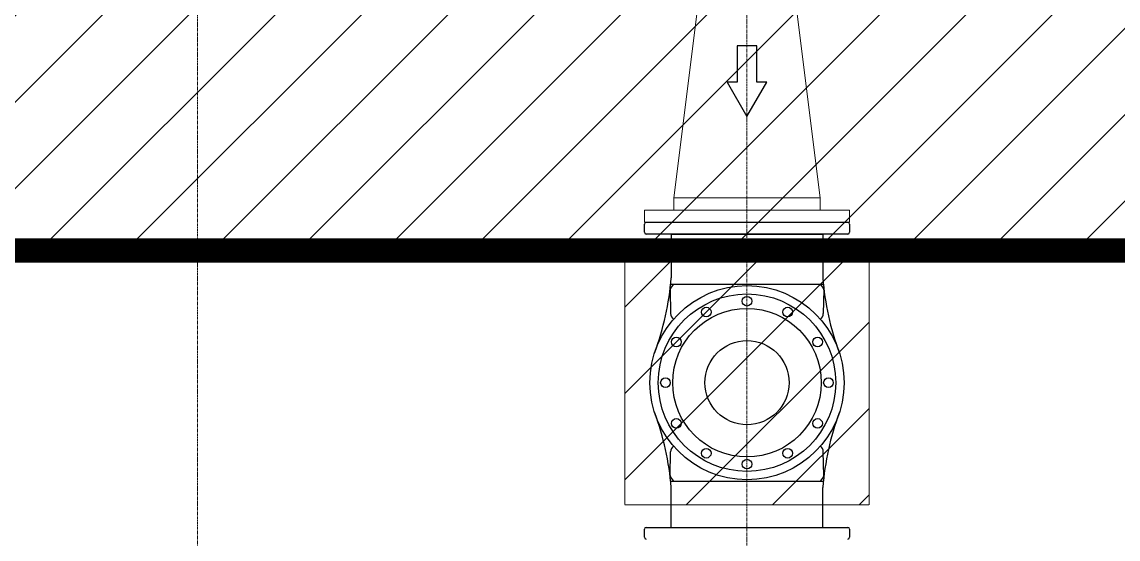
# Model space of a CAD drawing. Header units: inches. Extents: x 0 to 235202, y 0 to 184293.
# Drawn here: x 163283 to 167771, y 128245 to 130362 of the extents above; entities that cross this region are included whole.
import ezdxf
from ezdxf.enums import TextEntityAlignment as Align

# ---------------------------------------------------------------- set-up
doc = ezdxf.new("R2010")
doc.units = ezdxf.units.IN
doc.header["$MEASUREMENT"] = 0
doc.linetypes.add('CENTER', pattern=[2, 1.25, -0.25, 0.25, -0.25])
doc.linetypes.add('HIDDEN', pattern=[0.375, 0.25, -0.125])
doc.layers.add('.5', color=8, linetype='Continuous', lineweight=0)
doc.layers.add('DIM', color=251, linetype='Continuous', lineweight=0)
for name, color, linetype in [('71-12459_XREF-T-BLK_A1$0$BORDER', 6, 'Continuous'), ('GRID_TXT45', 4, 'Continuous'), ('ID_LEGEND', 3, 'Continuous'), ('M-HVAC-EQPM-NEW', 5, 'Continuous'), ('M-X-BKGD', 8, 'Continuous'), ('PIPE', 3, 'Continuous'), ('WINDOW ELEV', 3, 'Continuous')]:
    doc.layers.add(name, color=color, linetype=linetype)
doc.styles.add('SIMPLEX', font='simplex.shx')

# ---------------------------------------------------------------- blocks, each defined once
blk = doc.blocks.new('FLOOR PLAN REV 2')
at = {"layer": '.5', "color": 8, "linetype": 'CENTER', "ltscale": 10}
for p, q in [((89526.8, 216570.9), (89526.8, 247857.9)), ((91776.8, 246037.2), (91776.8, 222708.1))]:
    blk.add_line(p, q, dxfattribs=at)
at = {"color": 8}
for p, q in [((91817.3, 230090.6), (91736.3, 230090.6)), ((91736.3, 230090.6), (91736.3, 229942.2)), ((91817.3, 229942.2), (91817.3, 230090.6)), ((91736.3, 229942.2), (91695.8, 229942.2)), ((91695.8, 229942.2), (91776.8, 229801.6)), ((91776.8, 229801.6), (91857.8, 229942.2)), ((91857.8, 229942.2), (91817.3, 229942.2))]:
    blk.add_line(p, q, dxfattribs=at)
at = {"color": 8, "lineweight": -3, "ltscale": 5}
for p, q in [((91356.8, 229327.7), (91356.8, 229361.2)), ((91364, 229368.5), (92189.5, 229368.5)), ((92196.8, 229361.2), (92196.8, 229327.7)), ((92189.5, 229320.5), (91364, 229320.5)), ((91356.8, 228078.6), (91356.8, 228112.1)), ((91364, 228119.3), (92189.5, 228119.3)), ((92196.8, 228112.1), (92196.8, 228078.6))]:
    blk.add_line(p, q, dxfattribs=at)
for centre, start, end in [((91364, 229361.2), 90, 180), ((92189.5, 229361.2), 360, 90), ((91364, 229327.7), 180, 270), ((92189.5, 229327.7), 270, 0), ((91364, 228112.1), 90, 180), ((91364, 228078.6), 180, 270), ((92189.5, 228112.1), 360, 90), ((92189.5, 228078.6), 270, 0)]:
    blk.add_arc(centre, 7.24, start, end, dxfattribs=at)
at = {"layer": 'DIM', "color": 8, "linetype": 'Continuous', "ltscale": 10}
for p, q in [((91476.8, 229468.5), (91601.8, 230468.5)), ((92076.8, 229468.5), (91951.8, 230468.5)), ((91476.8, 229418.5), (91476.8, 229468.5)), ((92076.8, 229468.5), (91476.8, 229468.5)), ((92076.8, 229418.5), (92076.8, 229468.5)), ((92196.8, 229418.5), (91356.8, 229418.5)), ((91356.8, 229418.5), (91356.8, 229368.5)), ((92076.8, 229418.5), (91476.8, 229418.5)), ((92196.8, 229368.5), (92196.8, 229418.5)), ((91356.8, 229368.5), (92196.8, 229368.5))]:
    blk.add_line(p, q, dxfattribs=at)
at = {"layer": 'DIM', "color": 8, "linetype": 'HIDDEN', "ltscale": 7}
for p, q in [((92276.8, 229211.8), (91276.8, 229211.8)), ((91276.8, 229211.8), (91276.8, 228211.8)), ((92276.8, 228211.8), (92276.8, 229211.8)), ((91276.8, 228211.8), (92276.8, 228211.8))]:
    blk.add_line(p, q, dxfattribs=at)
at = {"layer": 'DIM', "color": 8, "linetype": 'Continuous'}
for p, q in [((91276.8, 229021), (91467.7, 229211.8)), ((91276.8, 228667.4), (91821.2, 229211.8)), ((91276.8, 228313.8), (92174.8, 229211.8)), ((91528.3, 228211.8), (92276.8, 228960.3)), ((91881.9, 228211.8), (92276.8, 228606.7)), ((92235.4, 228211.8), (92276.8, 228253.2))]:
    blk.add_line(p, q, dxfattribs=at)
at = {"layer": 'ID_LEGEND', "color": 8}
blk.add_circle((91776.8, 228711.8), 172.1, dxfattribs=at)
at = {"layer": 'PIPE', "color": 8}
for p, q in [((91466.7, 229320.5), (91466.7, 229140.6)), ((91466.7, 229320.5), (92086.9, 229320.5)), ((92086.9, 229320.5), (92086.9, 229140.6)), ((91464.3, 229114.9), (92089.3, 229114.9)), ((91461.7, 229092.5), (91464.3, 228994.9)), ((92091.8, 229092.5), (92089.3, 228994.9)), ((91461.7, 228331.2), (91464.3, 228428.7)), ((92091.8, 228331.2), (92089.3, 228428.7)), ((91464.3, 228308.7), (92089.3, 228308.7)), ((91466.7, 228119.3), (91466.7, 228283.1)), ((92086.9, 228119.3), (92086.9, 228283.1)), ((91466.7, 228119.3), (92086.9, 228119.3))]:
    blk.add_line(p, q, dxfattribs=at)
for centre, radius in [((91776.8, 228711.8), 397.5), ((91776.8, 228711.8), 363.2), ((91776.8, 229045.5), 19.8), ((91609.9, 229000.8), 19.8), ((91943.6, 229000.8), 19.8), ((91776.8, 228711.8), 304.2), ((91487.8, 228878.7), 19.8), ((92065.8, 228878.7), 19.8), ((91443.1, 228711.8), 19.8), ((92110.5, 228711.8), 19.8), ((91487.8, 228545), 19.8), ((92065.8, 228545), 19.8), ((91609.9, 228422.9), 19.8), ((91943.6, 228422.9), 19.8), ((91776.8, 228378.2), 19.8)]:
    blk.add_circle(centre, radius, dxfattribs=at)
for centre, radius, start, end in [((90325.8, 229233.8), 1144.7, 339.6588, 355.3314), ((91502.8, 229081.7), 42.5, 128.4992, 165.2516), ((92050.8, 229081.7), 42.5, 14.7484, 51.5008), ((93227.8, 229233.8), 1144.7, 184.6686, 200.3412), ((91490.8, 228994.4), 26.5, 178.8653, 237.0344), ((92062.8, 228994.4), 26.5, 302.9656, 1.1347), ((90325.8, 228189.9), 1144.7, 4.6686, 20.3412), ((93227.8, 228189.9), 1144.7, 159.6588, 175.3314), ((91490.8, 228429.3), 26.5, 122.9656, 181.1347), ((92062.8, 228429.3), 26.5, 358.8653, 57.0344), ((91502.8, 228342), 42.5, 194.7484, 231.5008), ((92050.8, 228342), 42.5, 308.4992, 345.2516)]:
    blk.add_arc(centre, radius, start, end, dxfattribs=at)
at = {"layer": 'GRID_TXT45', "color": 8, "style": 'SIMPLEX'}
for p in [(53803.1, 233267.6), (53803.1, 227018.5), (53803.1, 220768)]:
    blk.add_attdef('GRD_TXT', text='', height=450, rotation=180, dxfattribs=at).set_placement(p, align=Align.MIDDLE_CENTER)
blk = doc.blocks.new('PLAN REV 1')
at = {"layer": 'WINDOW ELEV', "color": 1}
blk.add_blockref('FLOOR PLAN REV 2', (115854.5, -22751.9), dxfattribs=at)

msp = doc.modelspace()

# ---------------------------------------------------------------- hatches: boundary and pattern name
at = {"layer": 'M-HVAC-EQPM-NEW'}
h = msp.add_hatch(dxfattribs=at)
h.set_pattern_fill('ANSI31', color=8, scale=2000)
h.set_pattern_definition([(45, (-41380.03, -77074.9), (-176.7767, 176.7767), [])])
h.paths.add_polyline_path([(148917.3, 132888.6), (189081.7, 132888.6), (189081.7, 127797), (176827.3, 127797), (176827.3, 129426.6), (148917.3, 129426.6)])

# ---------------------------------------------------------------- linework, layer by layer
at = {"layer": '71-12459_XREF-T-BLK_A1$0$BORDER', "color": 1, "linetype": 'HIDDEN', "ltscale": 30, "const_width": 100, "flags": 128}
msp.add_lwpolyline([(148917.3, 132888.6), (189081.7, 132888.6), (189081.7, 127797), (176827.3, 127797), (176827.3, 129426.6), (148917.3, 129426.6)], close=True, dxfattribs=at)

# ---------------------------------------------------------------- block references
at = {"layer": 'M-X-BKGD', "color": 8}
msp.add_blockref('PLAN REV 1', (-41380, -77074.9), dxfattribs=at)

doc.saveas('drawing.dxf')
